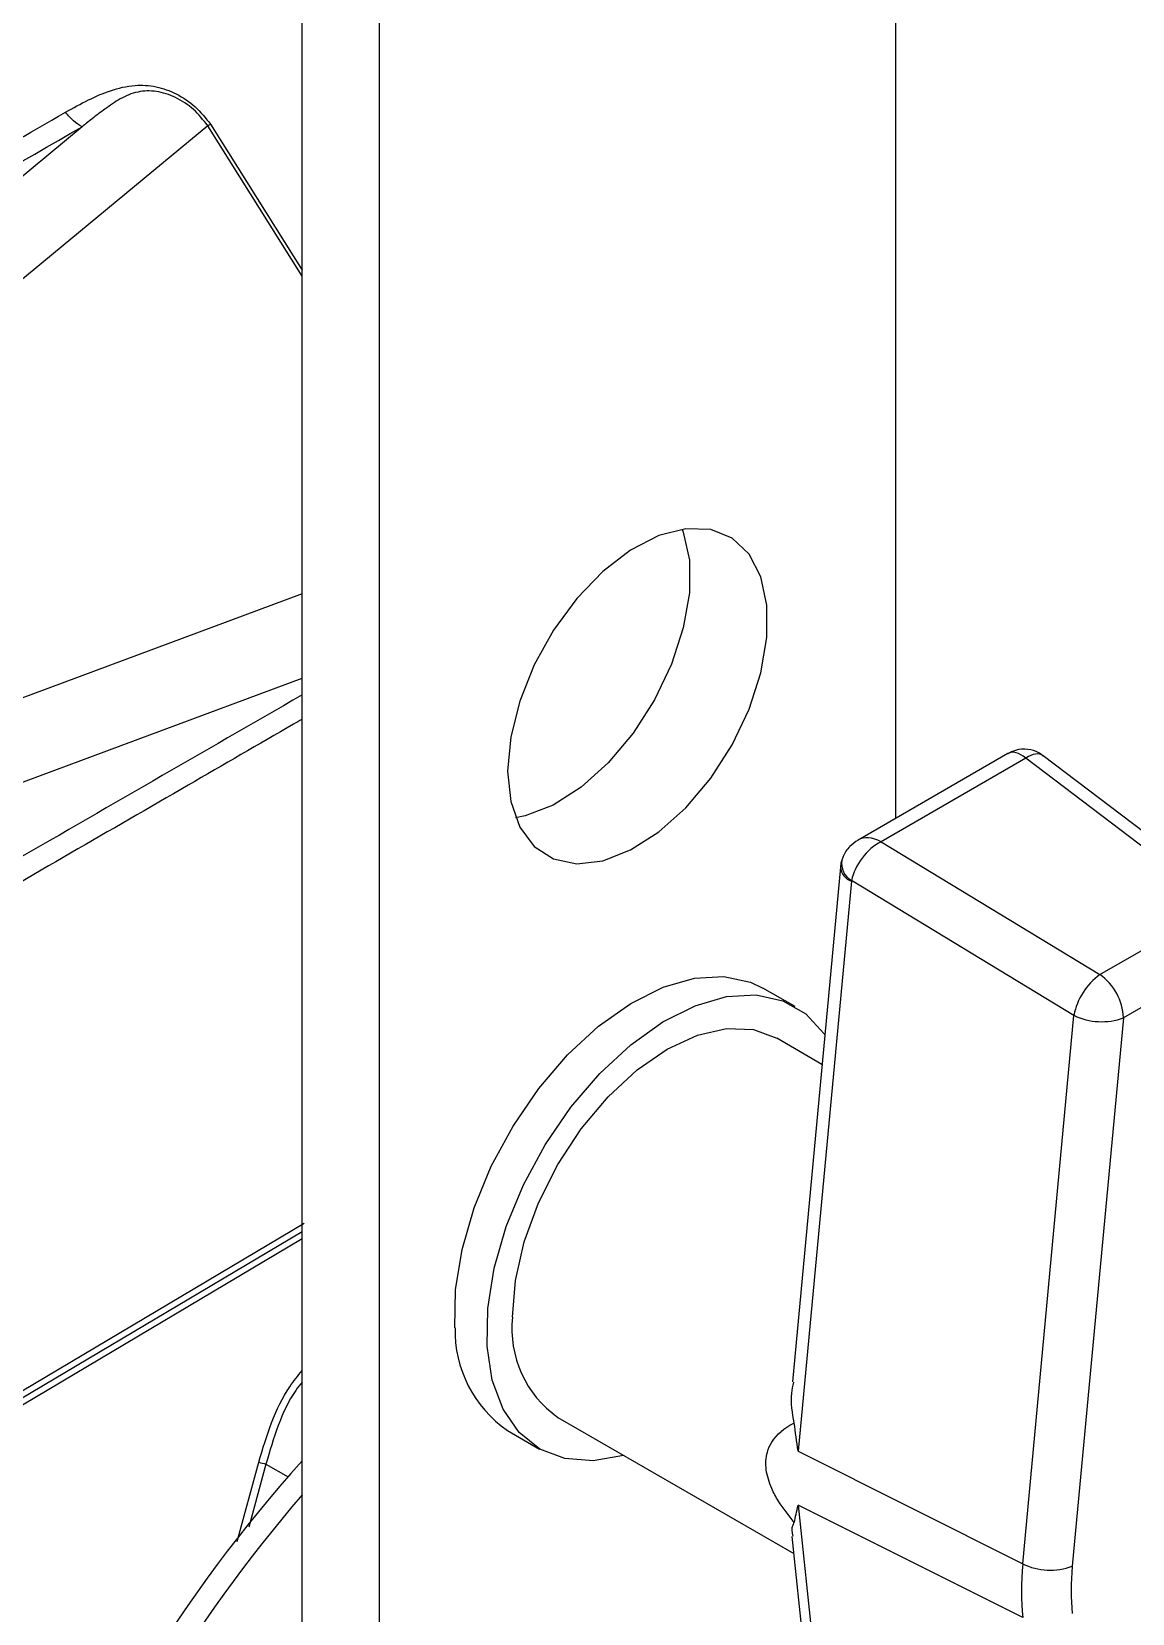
# Model space of a CAD drawing. Extents: x 16.7 to 113.1, y 4.5 to 84.5.
# Drawn here: x 83.977 to 85.862, y 66.078 to 68.788 of the extents above; entities that cross this region are included whole.
import ezdxf

# ---------------------------------------------------------------- set-up
doc = ezdxf.new("R2010")
doc.units = 0
doc.header["$MEASUREMENT"] = 0
doc.layers.add('OBJECT', color=7, linetype='CONTINUOUS')

msp = doc.modelspace()

# ---------------------------------------------------------------- linework, layer by layer
at = {"layer": 'OBJECT'}
for p, q in [((85.4566, 67.4403), (85.4566, 72.3387)), ((84.4398, 64.8699), (84.4398, 71.9052)), ((84.5727, 64.7666), (84.5727, 71.8285)), ((84.0632, 68.625), (83.506, 68.1639)), ((84.2784, 68.6267), (83.6555, 68.1117)), ((84.4398, 68.3688), (84.2784, 68.6267)), ((84.2831, 68.6293), (84.4398, 68.379)), ((84.4398, 67.8249), (83.9305, 67.6354)), ((83.901, 67.4798), (84.4398, 67.6801)), ((85.6486, 67.5511), (85.392, 67.403)), ((85.6794, 67.5431), (85.4314, 67.4)), ((86.0116, 67.291), (85.6794, 67.5431)), ((86.0455, 67.2922), (85.7093, 67.5473)), ((85.4314, 67.4), (85.8064, 67.1725)), ((85.3618, 67.3563), (85.2795, 66.4746)), ((85.3807, 67.3324), (85.2896, 66.3558)), ((85.7618, 67.1026), (85.381, 67.3337)), ((85.8064, 67.1725), (86.0116, 67.291)), ((86.0519, 67.2169), (85.8467, 67.0984)), ((85.2842, 67.1175), (85.229, 67.1494)), ((85.6741, 66.163), (85.7618, 67.1026)), ((85.8467, 67.0984), (85.759, 66.1588)), ((85.3303, 67.0187), (85.2529, 67.0634)), ((83.5441, 66.212), (84.4436, 66.7465)), ((83.5539, 66.206), (84.4398, 66.7324)), ((84.4398, 66.7199), (83.5602, 66.1973)), ((84.7915, 66.3916), (84.8467, 66.3597)), ((84.8779, 66.4139), (85.2818, 66.1807)), ((84.3284, 66.2012), (84.3656, 66.337)), ((84.378, 66.3339), (84.3484, 66.2256)), ((84.378, 66.3339), (84.4158, 66.3123)), ((85.2896, 66.3558), (85.6741, 66.163)), ((85.6741, 66.0708), (85.2896, 66.2636)), ((85.2896, 66.2636), (85.3807, 65.3923)), ((85.2787, 66.2101), (85.3619, 65.4155))]:
    msp.add_line(p, q, dxfattribs=at)
at = {"layer": 'OBJECT', "flags": 128}
for points in [[(84.7919, 67.5212), (84.7972, 67.4689), (84.8125, 67.4251), (84.8374, 67.3918), (84.8705, 67.3705), (84.9104, 67.3623), (84.9551, 67.3675), (85.0026, 67.386), (85.0507, 67.4168), (85.0971, 67.4584), (85.1397, 67.509), (85.1764, 67.5662), (85.2055, 67.6273), (85.2258, 67.6895), (85.2361, 67.7498), (85.2361, 67.8054), (85.2258, 67.8538), (85.2055, 67.8926), (85.1764, 67.92), (85.1397, 67.9348), (85.0971, 67.9363), (85.0507, 67.9244), (85.0026, 67.8996), (84.9551, 67.8632), (84.9104, 67.8168), (84.8705, 67.7626), (84.8374, 67.7031), (84.8125, 67.6411), (84.7972, 67.5795), (84.7919, 67.5212)], [(85.091, 67.9355), (85.0928, 67.9305), (85.1032, 67.8822), (85.1032, 67.8265), (85.0928, 67.7662), (85.0726, 67.7041), (85.0435, 67.643), (85.0067, 67.5858), (84.9642, 67.5352), (84.9178, 67.4935), (84.8697, 67.4627), (84.8222, 67.4443), (84.8054, 67.4408)], [(84.7017, 66.5675), (84.7028, 66.6322), (84.7138, 66.7014), (84.7343, 66.7727), (84.7637, 66.844), (84.8011, 66.9129), (84.8451, 66.9772), (84.8945, 67.0349), (84.9476, 67.0841), (85.0027, 67.1232), (85.058, 67.151), (85.1118, 67.1665), (85.1624, 67.1693), (85.208, 67.1593), (85.229, 67.1494)], [(84.7568, 66.5357), (84.7579, 66.6004), (84.769, 66.6695), (84.7895, 66.7409), (84.8189, 66.8121), (84.8562, 66.881), (84.9003, 66.9454), (84.9497, 67.0031), (85.0027, 67.0523), (85.0578, 67.0914), (85.1132, 67.1191), (85.167, 67.1347), (85.2175, 67.1375), (85.2632, 67.1275), (85.3025, 67.105), (85.3342, 67.0707), (85.335, 67.0695)], [(84.8003, 66.5855), (84.8054, 66.6482), (84.8204, 66.7144), (84.8449, 66.7815), (84.8779, 66.8469), (84.9181, 66.9082), (84.9639, 66.9629), (85.0137, 67.0091), (85.0654, 67.0448), (85.1172, 67.0688), (85.1669, 67.0801), (85.2127, 67.0783), (85.2529, 67.0634)], [(84.9906, 66.3488), (84.9904, 66.3488), (84.9381, 66.3395), (84.8898, 66.3432), (84.8471, 66.3595), (84.8115, 66.388), (84.784, 66.4278), (84.7656, 66.4775), (84.7568, 66.5357)]]:
    msp.add_lwpolyline(points, dxfattribs=at)
at = {"layer": 'OBJECT'}
for centre, radius, start, end in [((85.397, 67.3629), 0.0333, 170.2744, 241.1625), ((85.3894, 67.3587), 0.0277, 185.0396, 251.8124), ((85.8729, 67.0809), 0.1133, 126.012, 168.9548), ((85.7497, 67.0936), 0.0971, 2.8012, 54.3106), ((85.8091, 67.1996), 0.1079, 243.9609, 290.3635), ((84.9845, 66.5655), 0.1853, 173.7884, 234.8994), ((84.9099, 66.5629), 0.2082, 178.7345, 235.3791), ((86.3327, 64.6426), 2.542, 138.127, 158.8102), ((84.4595, 66.6877), 0.363, 255.0127, 257.0398), ((86.3666, 64.623), 2.542, 139.2863, 158.8102), ((85.7214, 66.26), 0.1079, 243.9607, 290.3634)]:
    msp.add_arc(centre, radius, start, end, dxfattribs=at)
for centre, major_axis, ratio, start_param, end_param in [((85.6755, 67.4945), (-0.0254, 0.0574), 0.506157, 5.464946, 6.337529), ((85.6755, 67.4945), (0.0325, 0.0537), 0.485137, 6.232531, 7.0867), ((85.4276, 67.3514), (0.0386, 0.0495), 0.561473, 0.865163, 2.317103), ((85.4276, 67.3514), (-0.0384, 0.0497), 0.6374, 5.324613, 6.199339), ((85.3864, 67.3296), (-0.00344, 0.00667), 0.68298, 0.611579, 0.817703), ((86.0229, 66.3219), (0.2476, 0.4349), 0.57231, 2.240471, 2.466809), ((86.0671, 66.2964), (0.2198, 0.3789), 0.577378, 2.245415, 2.471753)]:
    msp.add_ellipse(centre, major_axis=major_axis, ratio=ratio, start_param=start_param, end_param=end_param, dxfattribs=at)
for points, knots in [([(84.0347, 68.6498), (84.0476, 68.657), (84.0723, 68.6708), (84.1114, 68.6878), (84.1502, 68.6973), (84.1893, 68.6953), (84.2251, 68.6824), (84.2581, 68.6604), (84.2747, 68.6396), (84.2831, 68.6293)], [0, 0, 0, 0, 0.175155, 0.335953, 0.499736, 0.628069, 0.749937, 0.875049, 1, 1, 1, 1]), ([(84.2784, 68.6267), (84.2706, 68.6364), (84.255, 68.656), (84.2237, 68.6765), (84.1902, 68.6872), (84.1565, 68.686), (84.1275, 68.6733), (84.103, 68.656), (84.0843, 68.6417), (84.0714, 68.6315), (84.0658, 68.627), (84.0633, 68.625)], [0, 0, 0, 0, 0.123067, 0.246585, 0.369053, 0.491538, 0.630311, 0.772463, 0.899411, 0.955665, 1, 1, 1, 1]), ([(82.7219, 67.8934), (82.7957, 67.936), (82.9434, 68.0212), (83.1636, 68.1482), (83.3918, 68.2797), (83.619, 68.4106), (83.8363, 68.5356), (83.9715, 68.6134), (84.0347, 68.6498)], [0, 0, 0, 0, 0.166677, 0.333344, 0.500001, 0.687097, 0.853763, 1, 1, 1, 1]), ([(84.0633, 68.625), (84.0581, 68.6279), (84.0478, 68.6336), (84.0391, 68.6444), (84.0347, 68.6498)], [0, 0, 0, 0, 0.500003, 1, 1, 1, 1]), ([(82.7514, 67.8676), (82.9724, 67.9951), (83.4144, 68.2503), (83.8469, 68.5001), (84.0632, 68.625)], [0, 0, 0, 0, 0.499998, 1, 1, 1, 1]), ([(84.2784, 68.6267), (84.2791, 68.6271), (84.2806, 68.6279), (84.2822, 68.6288), (84.2831, 68.6293)], [0, 0, 0, 0, 0.500001, 1, 1, 1, 1]), ([(84.4398, 67.6515), (84.2696, 67.5533), (83.8831, 67.3301), (83.4881, 67.1022), (83.267, 66.9745)], [0, 0, 0, 0, 0.440198, 1, 1, 1, 1]), ([(84.4398, 67.6099), (84.435, 67.6071), (84.3702, 67.5696), (84.2381, 67.4931), (84.0435, 67.3805), (83.8463, 67.2664), (83.6532, 67.1548), (83.4644, 67.0457), (83.3379, 66.9726), (83.2746, 66.9361)], [0, 0, 0, 0, 0.012532, 0.169359, 0.343097, 0.516836, 0.677891, 0.838946, 1, 1, 1, 1]), ([(85.709, 67.5466), (85.7066, 67.5486), (85.6992, 67.5548), (85.6824, 67.5592), (85.6635, 67.5585), (85.6529, 67.553), (85.6487, 67.5508)], [0, 0, 0, 0, 0.143235, 0.448682, 0.782445, 1, 1, 1, 1]), ([(85.392, 67.4027), (85.387, 67.3994), (85.3763, 67.3922), (85.3679, 67.3791), (85.3649, 67.3705), (85.3642, 67.3685)], [0, 0, 0, 0, 0.394726, 0.855212, 1, 1, 1, 1]), ([(85.3642, 67.3685), (85.3639, 67.3674), (85.3627, 67.3634), (85.3622, 67.3593), (85.3618, 67.3563)], [0, 0, 0, 0, 0.262798, 1, 1, 1, 1]), ([(84.3656, 66.337), (84.3723, 66.3598), (84.3858, 66.4055), (84.4119, 66.4593), (84.4326, 66.4853), (84.4398, 66.4944)], [0, 0, 0, 0, 0.394095, 0.789354, 1, 1, 1, 1]), ([(84.4398, 66.4745), (84.4361, 66.4698), (84.4194, 66.4484), (84.3974, 66.4005), (84.3845, 66.3561), (84.378, 66.3339)], [0, 0, 0, 0, 0.124966, 0.563025, 1, 1, 1, 1]), ([(85.2829, 66.4046), (85.2797, 66.4215), (85.2753, 66.4449), (85.2807, 66.4677), (85.2822, 66.474)], [0, 0, 0, 0, 0.724619, 1, 1, 1, 1]), ([(85.2829, 66.2336), (85.2733, 66.2457), (85.2584, 66.2643), (85.242, 66.2952), (85.2328, 66.3245), (85.2346, 66.3521), (85.2481, 66.3815), (85.2669, 66.3963), (85.2822, 66.4042), (85.2829, 66.4046)], [0, 0, 0, 0, 0.190457, 0.293194, 0.446602, 0.600717, 0.707922, 0.98553, 1, 1, 1, 1]), ([(85.2896, 66.3558), (85.2895, 66.3561), (85.2867, 66.3721), (85.2848, 66.3885), (85.2829, 66.4046)], [0, 0, 0, 0, 0.017275, 1, 1, 1, 1]), ([(85.2829, 66.2336), (85.2848, 66.2432), (85.2867, 66.253), (85.2895, 66.2634), (85.2896, 66.2636)], [0, 0, 0, 0, 0.98272, 1, 1, 1, 1]), ([(85.281, 66.2105), (85.2796, 66.2173), (85.2778, 66.2257), (85.2821, 66.2323), (85.2829, 66.2336)], [0, 0, 0, 0, 0.806165, 1, 1, 1, 1])]:
    msp.add_open_spline(points, degree=3, knots=knots, dxfattribs=at)

doc.saveas('drawing.dxf')
